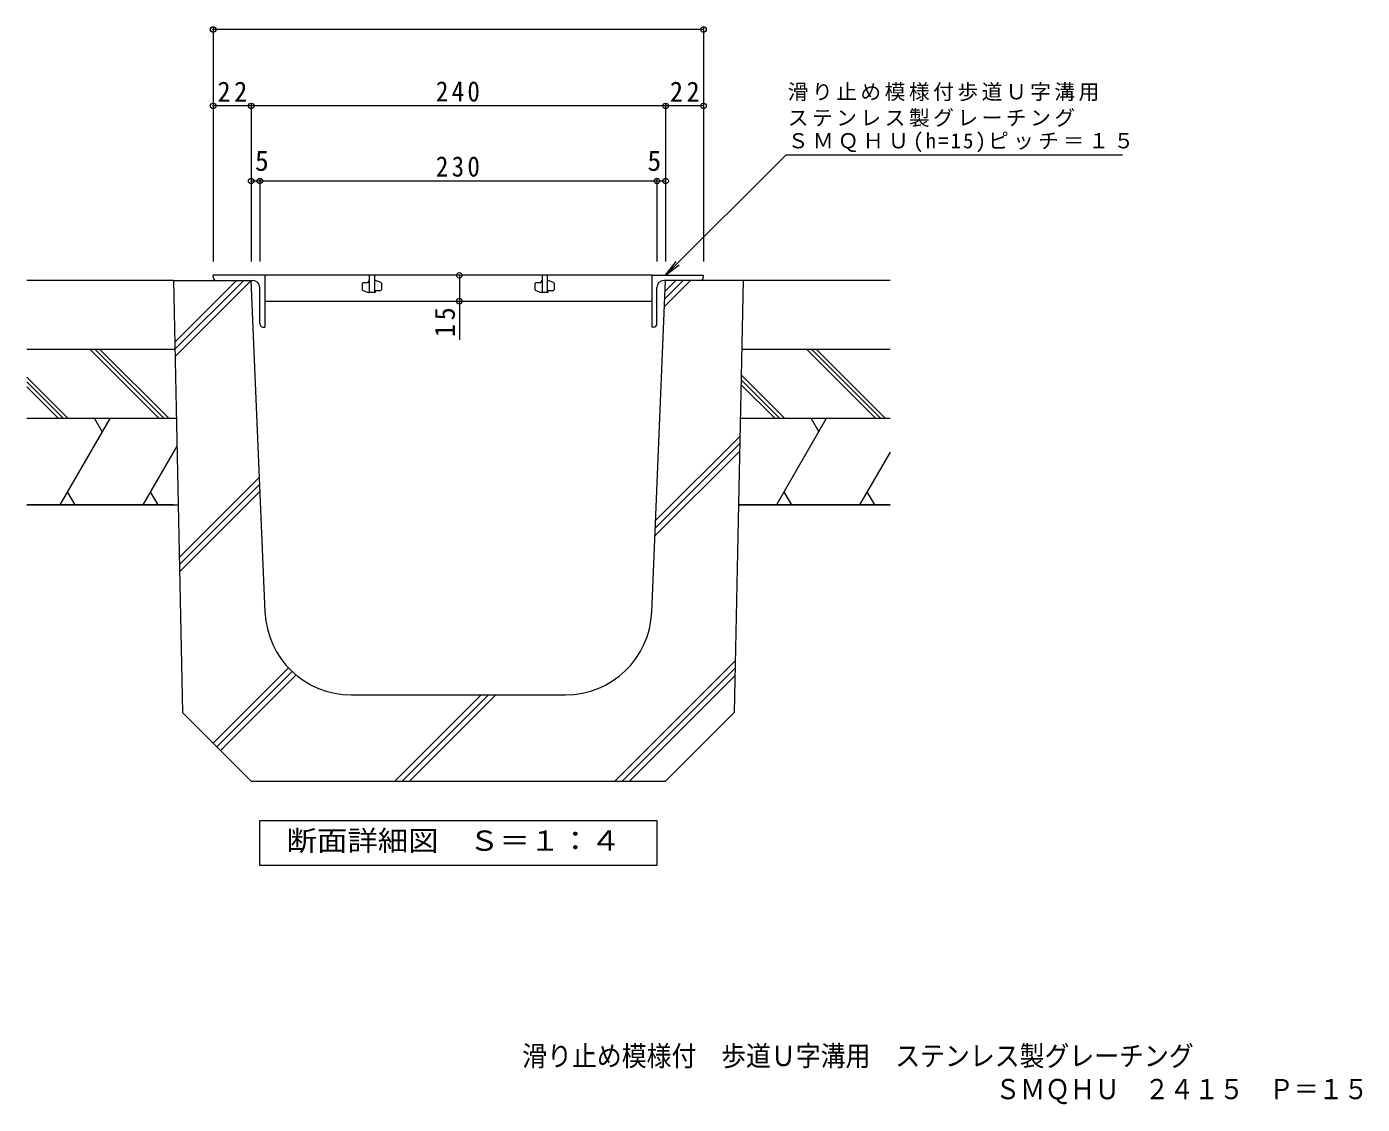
# Model space of a CAD drawing. Units: millimetres on the paper, enlarged 10 times, with parts at other scales. Extents: x -1607 to 1854, y -1375 to 1187.
# Drawn here: x -1567 to 367, y -1375 to 185 of the extents above; entities that cross this region are included whole.
import ezdxf
from ezdxf.enums import TextEntityAlignment as Align

# ---------------------------------------------------------------- set-up
doc = ezdxf.new("R2010")
doc.units = ezdxf.units.MM
doc.header["$LTSCALE"] = 10
doc.header["$PDMODE"] = 32
doc.header["$PDSIZE"] = 8
for name, color, linetype, lineweight in [('A-0', 6, 'Continuous', 5), ('A-2', 3, 'Continuous', 9), ('A-5', 7, 'Continuous', 9), ('A-6', 6, 'Continuous', 5)]:
    doc.layers.add(name, color=color, linetype=linetype, lineweight=lineweight)
doc.layers.add('F-5', color=2, linetype='Continuous')
doc.styles.add('ＭＳ ゴシック', font='')
doc.styles.get('ＭＳ ゴシック').set_extended_font_data('MS Gothic')

msp = doc.modelspace()

# ---------------------------------------------------------------- linework, layer by layer
at = {"layer": 'A-0', "color": 7, "lineweight": 9}
for p, q in [((-1297.02, 184.14), (-1297.02, -154.8)), ((-587.02, 181.14), (-1297.02, 181.14)), ((-587.02, 184.14), (-587.02, -154.8)), ((-1242.02, 70.44), (-1297.02, 70.44)), ((-1242.02, 73.44), (-1242.02, -154.8)), ((-642.02, 70.44), (-1242.02, 70.44)), ((-642.02, 73.44), (-642.02, -154.8)), ((-587.02, 70.44), (-642.02, 70.44)), ((-1229.52, -38.31), (-1242.02, -38.31)), ((-1229.52, -35.31), (-1229.52, -154.8)), ((-654.52, -38.31), (-1229.52, -38.31)), ((-654.52, -35.31), (-654.52, -154.8)), ((-642.02, -38.31), (-654.52, -38.31)), ((-940.64, -174.8), (-940.64, -212.3)), ((-940.64, -212.3), (-940.64, -268.19))]:
    msp.add_line(p, q, dxfattribs=at)
at = {"layer": 'A-0'}
for p, q in [((-1354.52, -182.3), (-1341.49, -807.83)), ((-1354.52, -182.3), (-1242.02, -182.3)), ((-1352.66, -271.56), (-1263.4, -182.3)), ((-1352.44, -281.95), (-1252.79, -182.3)), ((-1352.23, -292.34), (-1242.18, -182.3)), ((-1222.01, -662.51), (-1242.02, -182.3)), ((-662.03, -662.51), (-642.02, -182.3)), ((-643.59, -220.11), (-605.79, -182.3)), ((-643.13, -209.04), (-616.39, -182.3)), ((-642.67, -197.97), (-627, -182.3)), ((-529.52, -182.3), (-642.02, -182.3)), ((-529.52, -182.3), (-542.55, -807.83)), ((-656.97, -541.07), (-534.44, -418.55)), ((-656.51, -530), (-534.21, -407.71)), ((-657.43, -552.14), (-534.67, -429.38)), ((-1346.16, -583.27), (-1230.15, -467.25)), ((-1345.95, -593.66), (-1229.72, -477.43)), ((-1345.73, -604.05), (-1229.3, -487.61)), ((-715.6, -907.3), (-540.98, -732.68)), ((-1297.01, -852.31), (-1187.91, -743.21)), ((-1291.71, -857.61), (-1182.6, -748.51)), ((-1286.4, -862.92), (-1176.96, -753.48)), ((-705, -907.3), (-541.21, -743.51)), ((-694.39, -907.3), (-541.44, -754.35)), ((-1097.12, -782.3), (-786.92, -782.3)), ((-1033.8, -907.3), (-908.8, -782.3)), ((-1023.2, -907.3), (-898.2, -782.3)), ((-1012.59, -907.3), (-887.59, -782.3)), ((-1242.02, -907.3), (-1341.49, -807.83)), ((-642.02, -907.3), (-542.55, -807.83)), ((-1242.02, -907.3), (-642.02, -907.3))]:
    msp.add_line(p, q, dxfattribs=at)
for centre, start, end in [((-1097.12, -657.3), 182.38592, 270), ((-786.92, -657.3), 270, 357.61407)]:
    msp.add_arc(centre, 125, start, end, dxfattribs=at)
at = {"layer": 'A-0', "color": 7}
for p in [(-1297.02, 181.14), (-587.02, 181.14), (-1297.02, 70.44), (-1242.02, 70.44), (-642.02, 70.44), (-587.02, 70.44), (-1242.02, -38.31), (-1229.52, -38.31), (-654.52, -38.31), (-642.02, -38.31), (-940.64, -174.8), (-940.64, -212.3)]:
    msp.add_point(p, dxfattribs=at)
at = {"layer": 'A-2'}
for p, q in [((-1297.02, -177.3), (-1297.02, -174.8)), ((-1222.02, -174.8), (-1297.02, -174.8)), ((-1292.02, -182.3), (-1239.52, -182.3)), ((-1229.52, -244.8), (-1229.52, -192.3)), ((-662.02, -174.8), (-1222.02, -174.8)), ((-1222.02, -174.8), (-1222.02, -249.8)), ((-1080.95, -195.8), (-1080.95, -186.68)), ((-1079.7, -185.43), (-1073.45, -185.43)), ((-1072.2, -184.18), (-1072.2, -183.55)), ((-1063.45, -174.8), (-1063.45, -199.8)), ((-1062.2, -182.3), (-1063.45, -182.3)), ((-1054.28, -185.13), (-1062.2, -182.3)), ((-1053.45, -186.31), (-1053.45, -195.43)), ((-830.95, -195.8), (-830.95, -186.68)), ((-829.7, -185.43), (-823.45, -185.43)), ((-822.2, -184.18), (-822.2, -183.55)), ((-813.45, -174.8), (-813.45, -199.8)), ((-812.2, -182.3), (-813.45, -182.3)), ((-804.28, -185.13), (-812.2, -182.3)), ((-803.45, -186.31), (-803.45, -195.43)), ((-662.02, -174.8), (-587.02, -174.8)), ((-662.02, -174.8), (-662.02, -249.8)), ((-654.52, -244.8), (-654.52, -192.3)), ((-592.02, -182.3), (-644.52, -182.3)), ((-587.02, -177.3), (-587.02, -174.8)), ((-1222.02, -212.3), (-662.02, -212.3)), ((-1080.12, -196.97), (-1072.2, -199.8)), ((-1063.45, -199.8), (-1072.2, -199.8)), ((-1062.2, -198.55), (-1062.2, -197.93)), ((-1060.95, -196.68), (-1054.7, -196.68)), ((-830.12, -196.97), (-822.2, -199.8)), ((-813.45, -199.8), (-822.2, -199.8)), ((-812.2, -198.55), (-812.2, -197.93)), ((-810.95, -196.68), (-804.7, -196.68)), ((-1224.52, -249.8), (-1222.02, -249.8)), ((-659.52, -249.8), (-662.02, -249.8))]:
    msp.add_line(p, q, dxfattribs=at)
for points in [[(-1063.45, -174.8), (-1070.95, -174.8), (-1070.95, -199.8)], [(-813.45, -174.8), (-820.95, -174.8), (-820.95, -199.8)]]:
    msp.add_lwpolyline(points, dxfattribs=at)
for centre, radius, start, end in [((-1292.02, -177.3), 5, 180, 270), ((-1239.52, -192.3), 10, 0, 90), ((-1079.7, -186.68), 1.25, 90, 180), ((-1073.45, -184.18), 1.25, 270, 0), ((-1070.95, -183.55), 1.25, 90, 180), ((-1054.7, -186.31), 1.25, 0, 70.34616), ((-829.7, -186.68), 1.25, 90, 180), ((-823.45, -184.18), 1.25, 270, 0), ((-820.95, -183.55), 1.25, 90, 180), ((-804.7, -186.31), 1.25, 0, 70.34616), ((-644.52, -192.3), 10, 90, 180), ((-592.02, -177.3), 5, 270, 0), ((-1079.7, -195.8), 1.25, 180, 250.34616), ((-1063.45, -198.55), 1.25, 270, 0), ((-1060.95, -197.93), 1.25, 90, 180), ((-1054.7, -195.43), 1.25, 270, 0), ((-829.7, -195.8), 1.25, 180, 250.34616), ((-813.45, -198.55), 1.25, 270, 0), ((-810.95, -197.93), 1.25, 90, 180), ((-804.7, -195.43), 1.25, 270, 0), ((-1224.52, -244.8), 5, 180, 270), ((-659.52, -244.8), 5, 270, 0)]:
    msp.add_arc(centre, radius, start, end, dxfattribs=at)
at = {"layer": 'A-5'}
for p, q in [((-642.02, -174.8), (-467.55, -0.33)), ((-467.55, -0.33), (19.33, -0.33)), ((-642.02, -174.8), (-626.8, -154.97)), ((-642.02, -174.8), (-622.18, -159.58))]:
    msp.add_line(p, q, dxfattribs=at)
msp.add_lwpolyline([(-1229.52, -1029.31), (-1229.52, -964.31), (-654.52, -964.31), (-654.52, -1029.31)], close=True, dxfattribs=at)
at = {"layer": 'A-6'}
for p, q in [((-1354.52, -182.3), (-1567.02, -182.3)), ((-317.02, -182.3), (-529.52, -182.3)), ((-1352.43, -282.3), (-1567.02, -282.3)), ((-1375.05, -382.3), (-1475.05, -282.3)), ((-1367.98, -382.3), (-1467.98, -282.3)), ((-1360.91, -382.3), (-1460.91, -282.3)), ((-317.02, -282.3), (-531.52, -282.3)), ((-337.55, -382.3), (-437.55, -282.3)), ((-330.48, -382.3), (-430.48, -282.3)), ((-323.41, -382.3), (-423.41, -282.3)), ((-1506.86, -382.3), (-1567.02, -322.14)), ((-476.43, -382.3), (-532.4, -326.33)), ((-469.36, -382.3), (-532.26, -319.4)), ((-1513.93, -382.3), (-1567.02, -329.21)), ((-1521, -382.3), (-1567.02, -336.28)), ((-483.5, -382.3), (-532.54, -333.26)), ((-1350.35, -382.3), (-1567.02, -382.3)), ((-1446.8, -382.3), (-1518.97, -507.3)), ((-1468.87, -382.3), (-1457.83, -401.41)), ((-317.02, -382.3), (-533.52, -382.3)), ((-409.3, -382.3), (-481.47, -507.3)), ((-431.37, -382.3), (-420.33, -401.41)), ((-1349.52, -421.99), (-1398.78, -507.3)), ((-317.02, -430.64), (-361.28, -507.3)), ((-1496.9, -507.3), (-1507.93, -488.19)), ((-1376.71, -507.3), (-1387.75, -488.19)), ((-459.4, -507.3), (-470.43, -488.19)), ((-339.21, -507.3), (-350.25, -488.19)), ((-1354.52, -507.3), (-1567.02, -507.3)), ((-1567.02, -507.3), (-1347.75, -507.3))]:
    msp.add_line(p, q, dxfattribs=at)
msp.add_lwpolyline([(-536.02, -507.3), (-317.02, -507.3), (-536.02, -507.3)], dxfattribs=at)

# ---------------------------------------------------------------- texts
at = {"layer": 'A-0', "color": 2, "style": 'ＭＳ ゴシック'}
for p in [(-1236.44, -32.31), (-668.35, -32.31)]:
    msp.add_text('5', height=29.33, dxfattribs=at).set_placement(p, align=Align.BOTTOM_LEFT)
at = {"layer": 'A-0', "color": 2, "char_height": 29.33, "attachment_point": 7, "style": 'ＭＳ ゴシック'}
for s, insert in [('\\T1.27;\\W0.95;22', (-1290.77, 76.44)), ('\\T1.27;\\W0.9;240', (-974.52, 76.44)), ('\\T1.27;\\W0.95;22', (-635.77, 76.44)), ('\\T1.27;\\W0.9;230', (-974.52, -32.31))]:
    msp.add_mtext(s, dxfattribs=dict(at, insert=insert))
at = {"layer": 'A-0', "color": 2, "insert": (-946.64, -264.18), "char_height": 29.33, "attachment_point": 7, "rotation": 90, "style": 'ＭＳ ゴシック'}
msp.add_mtext('\\T1.27;\\W0.95;15', dxfattribs=at)
at = {"layer": 'A-5', "color": 2, "style": 'ＭＳ ゴシック', "width": 1.1}
msp.add_text('断面詳細図\u3000Ｓ＝１：４', height=29.33, dxfattribs=at).set_placement((-1190.75, -1016.81), align=Align.BOTTOM_LEFT)
at = {"layer": 'A-5', "char_height": 21.99, "attachment_point": 7, "style": 'ＭＳ ゴシック'}
for s, insert in [('\\T1.17;滑り止め模様付歩道Ｕ字溝用', (-465.14, 77.29)), ('\\T1.17;ステンレス製グレーチング', (-465.14, 39.82)), ('\\T1.21;ＳＭＱＨＵ(h=15)ピッチ＝１５', (-465.14, 3.19))]:
    msp.add_mtext(s, dxfattribs=dict(at, insert=insert))
at = {"layer": 'F-5', "style": 'ＭＳ ゴシック', "width": 0.9}
for s, p in [('滑り止め模様付\u3000歩道Ｕ字溝用\u3000ステンレス製グレーチング', (-849.55, -1328.51)), ('ＳＭＱＨＵ\u3000２４１５\u3000Ｐ＝１５', (-164.51, -1376.51))]:
    msp.add_text(s, height=29.33, dxfattribs=at).set_placement(p, align=Align.BOTTOM_LEFT)

doc.saveas('drawing.dxf')
